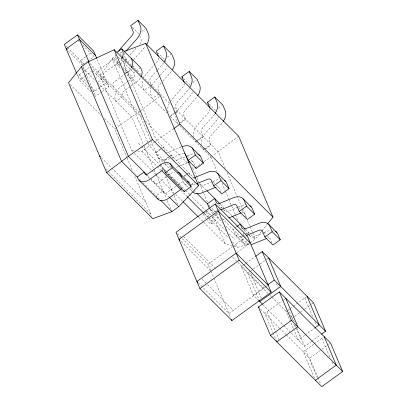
<?xml version="1.0" encoding="UTF-8"?>
<svg xmlns="http://www.w3.org/2000/svg" width="407" height="407" viewBox="0 0 407 407"><rect width="100%" height="100%" fill="white"/><g stroke="black" fill="none" stroke-linecap="round" stroke-linejoin="round"><path stroke-width="0.31" stroke-dasharray="2.04 1.53" d="M132.702 151.44L131.802 150.544L100.076 75.799L112.164 58.445L116.066 55.627M261.579 231.247L255.281 239.036L249.918 242.908M261.971 230.759L267.089 224.435M139.626 44.16L140.074 43.62A4.843 3.063 -45 0 0 141.249 39.688L139.916 36.452M129.93 54.991L136.253 47.929M157.346 70.192L151.435 76.796A4.884 3.088 -45 0 0 150.02 81.481L151.623 85.251L150.158 86.304M157.768 69.724L161.986 65.008A14.047 8.888 -45 0 0 163.731 62.764M159.737 75.829L153.907 82.407A14.087 8.913 -45 0 0 151.674 85.943M160.16 75.361L165.669 69.17A4.843 3.063 -45 0 0 166.916 66.326M161.182 82.957L159.493 84.844A4.884 3.088 -45 0 0 158.084 89.53L159.681 93.295M162.871 81.069L170.05 73.056A14.047 8.888 -45 0 0 171.795 70.813M137.48 151.028L141.895 151.404L153.612 142.577M238.644 136.213L212.861 155.611M140.206 111.004L114.703 128.897L126.867 157.555M140.715 110.628L160.444 95.859M85.501 56.838L80.438 60.495L82.336 64.972L67.109 49.776M86.009 56.476L91.575 52.452M82.825 64.621L87.383 61.33M87.897 60.958L94.037 56.522L82.845 45.345M89.321 67.292L77.62 75.743L89.708 87.81M141.667 31.568L145.075 29.101M91.163 91.84L79.518 80.22L84.58 76.562M85.088 76.195L91.672 71.444M114.85 53.76L115.98 56.502A1.506 0.951 -45 0 1 115.135 58.14L101.424 68.05A11.518 7.29 -45 0 0 95.971 77.569M118.544 62.464A10.15 6.426 -45 0 1 116.265 64.128L104.828 72.39A2.874 1.821 -45 0 0 103.286 75.788L104.029 77.539L97.66 82.143M119.689 64.281L118.717 64.983L116.794 60.302A14.087 8.913 -45 0 1 116.529 58.237M120.177 63.924L124.079 61.111M124.567 60.755L126.028 59.702L124.43 55.932A4.884 3.088 -45 0 1 124.562 53.276M99.812 87.449L93.742 91.834L92.394 90.496M100.32 87.083L106.904 82.326L91.677 67.13M133.114 68.452L126.775 73.031L124.852 68.345A14.087 8.913 -45 0 1 125.549 61.605M94.745 95.416L95.64 96.311L101.714 91.926M102.223 91.56L108.806 86.803L96.988 58.969M128.704 80.815L134.04 77.009A1.506 0.951 -45 0 0 134.885 75.376L133.755 72.634L140.13 68.03M128.21 81.171L120.33 86.925A11.518 7.29 -45 0 0 115.008 98.657L116.071 101.368L122.934 96.413L122.192 94.663A2.874 1.821 -45 0 1 123.738 91.26L130.199 86.594M167.257 57.117L171.159 54.299M130.698 86.233L135.17 83.003A10.15 6.426 -45 0 0 140.934 76.913M149.669 86.655L144.307 90.532L142.384 85.846A14.087 8.913 -45 0 1 142.928 79.513M158.71 94.002L152.371 98.58L150.448 93.895A14.087 8.913 -45 0 1 151.139 87.154M192.852 82.662L196.266 80.199M175.264 112.205L169.902 116.081L178.363 124.527M175.753 111.854L177.213 110.796L175.615 107.031A4.884 3.088 -45 0 1 177.025 102.345L187.581 90.558A14.047 8.888 -45 0 0 189.326 88.314M170.304 116.483L174.695 113.314M175.178 112.963L177.62 111.203M178.938 123.423L185.277 118.844L183.679 115.079A4.884 3.088 -45 0 1 185.088 110.394L195.64 98.601A14.047 8.888 -45 0 0 197.12 96.744M180.805 122.766L185.678 119.246M154.095 142.221L173.738 128.607M155.769 152.284L160.16 149.115M160.648 148.764L163.085 146.998M160.562 149.517L156.176 152.686L158.196 157.295A14.087 8.913 -45 0 0 167.496 159.569L171.388 158.028M162.515 148.107L163.487 147.405L165.089 151.17M218.442 108.211L221.856 105.749M163.833 160.327L169.195 156.456M169.683 156.105L171.143 155.047M170.085 156.507L164.235 160.734L165.186 162.968M170.574 156.156L171.55 155.449L173.148 159.218M196.957 140.573L195.492 141.631L195.019 140.512M197.446 140.222L202.808 136.345L201.211 132.58A4.884 3.088 -45 0 1 202.62 127.895L213.176 116.107A14.047 8.888 -45 0 0 214.916 113.863M196.383 141.677L203.21 136.747M204.044 149.323L210.867 144.393L209.269 140.629A4.884 3.088 -45 0 1 210.678 135.943L221.235 124.15A14.047 8.888 -45 0 0 222.98 121.912M166.315 176.862L157.367 183.323A2.874 1.821 -45 0 1 154.339 183.226L153.597 181.476M205.423 149.023L211.274 144.795M183.801 176.073L185.755 174.664M186.238 174.308L188.68 172.548M184.203 176.475L186.157 175.066M186.645 174.715L189.082 172.95L190.451 176.18M175.768 186.299L166.819 192.76A2.874 1.821 -45 0 1 163.792 192.664L163.049 190.914L156.186 195.869L156.797 197.309M191.376 184.468L194.79 182.005M191.29 185.226L194.215 183.109M203.754 213.39L206.68 211.274A6.507 1.252 54.2 0 1 211.726 216.31M215.908 211.477L217.862 210.068M218.345 209.717L220.299 208.308M220.787 207.957L222.736 206.547L223.875 209.239M211.177 224.028L214.102 221.917M236.365 226.867L232.952 229.329L234.976 233.944A14.087 8.913 -45 0 0 243.086 236.533M241.992 236.676L241.015 237.378L243.035 241.987A14.087 8.913 -45 0 0 249.979 244.775M242.475 236.319L244.917 234.559M245.401 234.208L248.326 232.097L249.929 235.862A4.884 3.088 -45 0 0 253.719 236.788L263.522 232.789M210.816 270.782L208.063 264.296L232.524 246.627M233.038 246.255L244.251 238.156M244.76 237.79L246.286 236.686M249.43 243.264L247.97 244.317L237.922 247.263L234.264 246.24M236.772 252.742L249.323 243.681M258.938 300.722L253.383 295.182L241.295 266.707L243.34 265.232M243.849 264.86L245.38 263.756M245.889 263.39L255.082 256.751M251.048 270.691L253.083 269.22M253.592 268.854L259.697 264.443M260.205 264.077L266.31 259.666M266.778 259.33L268.172 258.323M253.383 295.182L265.634 286.33M265.288 287.256L228.948 313.502L202.691 287.291M265.771 286.904L267.226 285.856M283.414 299.959L264.809 313.395L272.949 332.57M283.877 299.623L284.808 298.952M287.551 310.48L286.157 311.487L293.554 328.922M289.499 309.071L288.482 309.808L293.167 320.848M290.008 308.704L293.06 306.502M293.569 306.135L306.156 297.044M294.292 321.952L292.562 317.882L294.093 316.778M294.607 316.407L304.304 309.401M304.818 309.035L310.943 304.609M311.452 304.243L312.983 303.134M304.639 335.343L298.239 339.962L293.803 329.502M305.148 334.971L314.306 328.357M283.933 325.676L304.65 346.357L311.289 341.565M311.798 341.193L320.477 334.925M313.726 344.22L303.261 351.78L314.606 378.51M314.235 343.854L323.26 337.332M317.806 377.35L309.666 358.175L321.408 349.694M321.922 349.328L328.047 344.902M328.556 344.536L330.087 343.427M196.856 177.121L193.386 168.946L194.933 167.893M195.446 167.542L202.147 162.983M204.207 161.579L210.912 157.021L179.716 125.875M180.988 147.156L168.88 152.096A4.884 3.088 -45 0 1 166.209 152.269M171.963 157.794L182.341 153.592A4.843 3.063 -45 0 1 183.532 153.393M185.012 156.848L176.943 160.144A4.884 3.088 -45 0 1 174.944 160.48M187.322 155.906L190.201 154.731A14.047 8.888 -45 0 1 193.742 153.8M178.297 166.544L175.559 167.618M178.871 166.31L187.51 162.785M195.253 184.285L193.091 185.119A14.087 8.913 -45 0 1 191.9 185.434M212.337 181.69L202.533 185.694A4.884 3.088 -45 0 1 199.308 185.536M212.912 181.456L215.796 180.281A14.047 8.888 -45 0 1 219.332 179.35M237.927 207.239L228.129 211.243A4.884 3.088 -45 0 1 224.333 210.312M238.507 207.005L241.387 205.83A14.047 8.888 -45 0 1 246.042 204.833M264.097 232.555L266.982 231.38A14.047 8.888 -45 0 1 270.518 230.448M121.856 52.274L119.48 53.164L122.1 55.779M218.686 210.668L219.694 210.302M244.276 236.218L245.289 235.851M131.802 150.544L134.325 150.758M198.647 217.272L225.112 243.691L231.822 245.563M132.468 27.422L138.741 33.679M157.616 52.523L164.331 59.229M183.654 78.515L189.927 84.778M209.249 104.065L215.517 110.328M122.538 56.212L131.4 65.064M131.848 65.512L140.832 74.481M142.628 76.272L170.441 104.039M174.028 107.621L218.223 151.735L225.386 168.615M118.371 57.27L133.755 72.634M114.25 58.725L119.526 63.991M122.604 67.063L133.155 77.6M120.06 66.326L112.164 58.445L149.221 145.747L165.181 161.676M122.746 69.007L166.717 112.902M116.265 64.128L121.423 69.276M124.43 72.278L135.17 83.003M77.92 40.43L79.263 41.768M187.123 155.912L189.362 158.145M191.158 159.936L193.396 162.169M213.166 181.909L214.957 183.694M216.3 185.037L218.986 187.719M238.761 207.453L240.552 209.244M241.895 210.587L244.582 213.268M263.904 232.555L266.142 234.793M267.485 236.131L270.172 238.817M90.023 63.558L138.69 112.139L162.708 168.722M100.076 75.799L141.794 117.445M145.385 121.027L188.899 164.469M191.59 167.155L193.386 168.946M92.684 70.711L108.806 86.803M66.107 46.189L67.002 47.085M67.45 47.533L83.801 63.919M194.948 178.81L156.537 140.461L121.464 57.835M199.878 183.73L206.603 190.445M220.497 204.314L223.636 207.443M225.432 209.239L231.725 215.522M245.64 229.416L249.196 232.962M250.936 234.697L255.281 239.036L252.564 232.636M82.728 68.081L95.854 81.186M97.609 82.936L131.827 117.094L143.961 145.681M218.406 204.604L224.674 210.862M243.997 230.153L248.026 234.178M248.474 234.62L250.269 236.411M79.08 74.685L87.591 83.181M91.173 86.757L95.202 90.776M166.977 163.472L171.026 167.511M191.219 187.668L193.462 189.906M193.91 190.354L196.601 193.04M209.152 205.571L210.048 206.466M211.838 208.252L215.42 211.828M216.768 213.176L219.47 215.868M222.166 218.559L247.97 244.317L246.484 240.827M158.745 158.038L164.118 163.405M164.565 163.853L166.804 166.087M184.335 183.588L188.365 187.612M189.713 188.955L192.399 191.636A14.087 8.913 -45 0 1 191.85 190.893L190.776 188.517M213.96 213.161L209.931 209.137A14.087 8.913 -45 0 0 216.326 211.182M214.855 214.057L217.989 217.185M235.521 234.686L243.584 242.735M214.336 214.586L222.344 222.583M225.905 226.139L245.93 246.128M138.487 143.376L141.183 146.067M141.631 146.515L159.58 164.428M160.027 164.881L164.067 168.91M164.514 169.358L166.31 171.149M166.758 171.596L185.154 189.962M185.607 190.41L189.194 193.997M189.642 194.444L205.347 210.119M205.8 210.567L210.287 215.049M212.078 216.839L225.992 230.728M229.131 233.862L234.518 239.24M165.379 171.21L182.967 188.767A1.506 0.951 -45 0 0 182.58 188.599M159.351 165.629L162.785 169.063M167.943 174.206L168.803 175.066A10.15 6.426 -45 0 1 174.679 172.054M170.95 177.213L171.81 178.068M173.957 180.215L174.817 181.069M141.895 151.404L156.705 166.183M157.153 166.631L160.74 170.218M180.937 190.374L186.767 196.194M203.821 213.217L207.86 217.252M208.308 217.699L228.5 237.856M232.539 241.885L237.922 247.263M70.304 84.575L101.246 115.466M104.385 118.6L114.703 128.897M134.493 153.23L151.541 170.248M151.989 170.696L155.128 173.83M155.581 174.277L173.972 192.638M175.768 194.429L182.494 201.15M232.682 257.209L263.833 288.304M241.295 266.707L268.274 293.635M270.06 295.421L271.403 296.759M271.851 297.207L287.011 312.342M290.43 315.751L292.562 317.882M147.151 175.041L150.158 178.047M150.585 178.475L169.175 197.029M145.584 174.618L149.45 178.475M151.17 180.194L164.062 193.06M139.479 179.192L140.359 180.067M142.994 182.702L159.249 198.926M262.922 304.701L283.486 325.234M260.536 309.132L279.116 327.676M279.563 328.123L285.821 334.371M286.269 334.819L309.666 358.175M183.811 236.635L215.405 268.172M101.338 157.687L111.203 167.536M111.655 167.984L145.737 202.004M177.355 233.643L181.807 238.085M182.25 238.527L208.063 264.296M181.227 241.56L210.154 270.436M105.601 168.946L108.293 171.632M108.74 172.08L150.895 214.163M202.157 279.253L207.051 284.142M207.499 284.585L233.308 310.353M198.24 282.845L202.248 286.843M304.762 298.051L312.902 317.226M314.876 321.876L316.356 325.361M321.866 338.344L330.006 357.519M331.975 362.164L333.455 365.654M271.993 242.816L270.36 239.072A4.843 3.063 -45 0 0 267.592 238.176M297.003 328.342L304.65 346.357M318.055 377.935L320.767 384.325M294.892 324.913L295.879 327.238M296.128 327.823L300.57 338.283M305.586 350.101L317.175 377.411M276.424 283.491L278.149 287.556M293.773 324.364L295.253 327.849M246.871 218.381L244.77 213.522A4.843 3.063 -45 0 0 241.997 212.627M227.116 172.69L242.185 208.191M242.435 208.771L245.894 216.921M247.375 220.411L249.847 226.231M250.091 226.816L252.315 232.051M210.912 157.021L217.089 171.566M222.029 183.206L225.239 190.776M225.488 191.356L228.698 198.921M228.943 199.506L235.119 214.057M235.368 214.637L237.841 220.457M243.274 233.262L244.261 235.587M202.844 148L203.556 149.674M221.042 192.277L219.175 187.973A4.843 3.063 -45 0 0 216.407 187.078M164.804 60.338L165.507 62.001M261.375 298.153L250.03 271.423L247.705 273.102L259.05 299.832M267.134 311.716L275.274 330.891M275.519 331.471L278.973 339.611M273.194 333.155L276.155 340.125M216.132 213.507L217.445 216.443A14.087 8.913 -45 0 0 221.184 219.073M177.961 124.125L176.038 119.444A14.087 8.913 -45 0 1 175.834 116.265M194.978 165.618L193.579 162.424A4.843 3.063 -45 0 0 190.405 161.635M197.105 177.706L199.333 182.962M199.583 183.542L203.546 192.887M203.795 193.473L207.514 202.228M208.506 204.568L209.249 206.318M210.241 208.654L212.968 215.079M213.212 215.659L225.112 243.691M181.766 178.235L183.791 182.845A14.087 8.913 -45 0 0 187.53 185.475M133.404 66.132L134.091 67.745M165.42 163.528L166.26 165.344A14.087 8.913 -45 0 0 169.999 167.974M211.045 271.327L213.741 277.681M213.99 278.256L230.784 317.826M165.68 175.722L173.85 194.973M174.099 195.558L177.813 204.309M144.21 146.261L154.111 169.597M154.36 170.177L156.344 174.847M156.588 175.427L166.244 198.178M167.236 200.514L171.693 211.014M113.482 86.976L112.739 85.226A2.874 1.821 -45 0 1 114.281 81.822L125.717 73.565A10.15 6.426 -45 0 0 130.795 68.666M127.116 158.14L132.575 171.006M134.814 176.272L151.862 216.432M83.079 66.728L95.64 96.311M76.872 73.988L79.518 80.22M168.244 112.169L167.979 111.396A14.087 8.913 -45 0 1 169.851 102.238M209.117 218.89A6.507 1.252 54.2 0 1 211.279 223.982A6.507 1.252 54.2 0 1 207.138 220.36M206.135 218.991A6.507 1.252 54.2 0 1 203.612 213.472A6.507 1.252 54.2 0 1 207.794 217.058M212.042 216.773A6.507 1.252 54.2 0 1 214.204 221.871A6.507 1.252 54.2 0 1 210.063 218.244M209.061 216.88A6.507 1.252 54.2 0 1 206.461 211.528M210.058 108.995A4.843 3.063 -45 0 1 208.796 112.22L197.029 125.458A14.087 8.913 -45 0 0 193.569 136.945M201.633 144.994A14.087 8.913 -45 0 1 205.092 133.501L216.855 120.263A4.843 3.063 -45 0 0 218.121 117.038M184.468 83.445A4.843 3.063 -45 0 1 183.201 86.671L171.439 99.908A14.087 8.913 -45 0 0 170.599 101.058M176.44 113.512A14.087 8.913 -45 0 1 179.497 107.957L191.265 94.719A4.843 3.063 -45 0 0 192.526 91.489M158.872 57.896A4.843 3.063 -45 0 1 157.611 61.121L145.843 74.359A14.087 8.913 -45 0 0 143.615 77.895M133.582 59.676A4.884 3.088 -45 0 1 133.903 59.295L144.454 47.507A14.047 8.888 -45 0 0 145.37 46.408M126.084 60.394A14.087 8.913 -45 0 1 128.312 56.858M174.272 160.317A4.884 3.088 -45 0 1 173.977 160.17M195.915 153.79A14.047 8.888 -45 0 1 196.917 153.968M221.51 179.339A14.047 8.888 -45 0 1 222.507 179.518M193.64 177.905A4.884 3.088 -45 0 1 191.804 177.818M224.389 219.231A14.087 8.913 -45 0 1 223.265 219.302M272.695 230.438A14.047 8.888 -45 0 1 273.697 230.616M122.029 58.038A10.15 6.426 -45 0 1 120.518 60.378M178.256 184.503A10.15 6.426 -45 0 1 184.132 181.491"/><path stroke-width="0.61" d="M81.415 66.768L68.513 82.784L106.634 172.593L152.823 218.707L171.942 211.594L178.8 206.639L198.565 185.668L160.444 95.859L114.25 49.751L88.273 61.813L81.415 66.768L121.525 161.269L137.281 176.994L138.477 179.614A11.518 7.29 -45 0 0 148.926 179.955L162.642 170.055A1.506 0.951 -45 0 1 164.153 169.994L165.339 172.695L184.244 191.57L191.102 186.61L190.003 184.02A10.15 6.426 -45 0 0 187.327 181.614M267.485 223.947L272.995 217.129L238.644 136.213L145.645 43.376L124.237 51.384M125.839 51.246L136.396 39.459A14.047 8.888 -45 0 0 140.405 26.038L137.993 20.35L130.678 25.631L133.191 31.639A4.843 3.063 -45 0 1 132.016 35.572L120.253 48.809A14.087 8.913 -45 0 0 118.666 51.145M157.382 198.489A11.518 7.29 -45 0 0 167.832 198.825L181.547 188.929A1.506 0.951 -45 0 1 181.72 188.817M106.634 172.593L128.388 156.313L152.376 139.555L114.25 49.751M96.744 58.384L93.6 50.987L77.478 34.895L64.316 44.404L76.628 73.408M116.814 52.345L121.713 48.804L140.619 67.679L141.717 70.269A10.15 6.426 -45 0 1 140.934 76.913M172.527 69.638A14.047 8.888 -45 0 0 174.059 59.631L171.647 53.948L163.583 45.899L156.273 51.18L158.389 56.171M184.218 82.27L181.863 76.73L189.179 71.449L197.237 79.492L199.654 85.18A14.047 8.888 -45 0 1 197.644 95.971M209.971 108.287L207.458 102.279L214.774 96.998L222.833 105.042L225.244 110.729A14.047 8.888 -45 0 1 223.234 121.52M137.281 176.994L144.144 172.039L144.887 173.789A2.874 1.821 -45 0 0 147.914 173.891L159.351 165.629A10.15 6.426 -45 0 1 171.098 165.145L172.197 167.74L191.102 186.61M165.339 172.695L172.197 167.74M197.843 154.268A14.047 8.888 -45 0 1 201.053 157.423L203.464 163.105L196.154 168.391L188.09 160.343L195.406 155.062L192.994 149.374A14.047 8.888 -45 0 0 182.143 146.683M224.277 180.23A14.047 8.888 -45 0 1 226.648 182.972L229.06 188.655L221.744 193.941L213.685 185.892L221.001 180.611L218.584 174.924A14.047 8.888 -45 0 0 207.733 172.232L194.475 177.645M209.381 208.394L207.361 203.785L214.672 198.499L216.275 202.269A4.884 3.088 -45 0 0 220.065 203.195L233.328 197.782A14.047 8.888 -45 0 1 244.18 200.473L246.591 206.156L254.655 214.204L247.339 219.485L239.28 211.442L236.706 205.474A4.843 3.063 -45 0 0 233.532 204.685L220.848 209.834M215.267 203.963L176.017 232.311L199.888 288.543L231.934 320.528L271.179 292.185L247.308 235.948L215.267 203.963L239.138 260.2L271.179 292.185M239.28 211.442L246.591 206.156M236.854 226.516L240.267 224.048L241.865 227.813A4.884 3.088 -45 0 0 245.66 228.744L258.923 223.331A14.047 8.888 -45 0 1 269.77 226.022L272.186 231.705L280.245 239.754L272.934 245.034L264.871 236.991L262.301 231.023A4.843 3.063 -45 0 0 259.122 230.235L246.439 235.378M264.871 236.991L272.186 231.705M199.888 288.543L239.138 260.2M255.591 256.385L262.23 251.587L313.497 302.767L325.58 331.242L321.499 334.188M267.679 284.854L274.313 280.062L262.23 251.587M258.399 307L279.329 291.88L330.596 343.06L342.684 371.535L321.754 386.65L270.487 335.47L258.399 307L259.254 307.85M270.487 335.47L291.417 320.355L279.329 291.88M314.815 327.991L319.174 324.842L307.087 296.367M315.344 380.255L336.274 365.135L324.191 336.66M173.738 128.607L179.996 124.293L145.645 43.376M188.085 162.551L189.815 161.849M196.983 183.577L207.936 179.136A4.843 3.063 -45 0 1 211.116 179.925L213.685 185.892M215.405 187.398L201.15 193.167A14.087 8.913 -45 0 1 193.05 192.277M228.907 217.877L241 212.942M266.59 238.492L252.34 244.261A14.087 8.913 -45 0 1 251.144 244.582M137.993 20.35L146.052 28.398L148.469 34.081A14.047 8.888 -45 0 1 146.937 44.088M181.863 76.73L182.758 77.625M207.458 102.279L208.353 103.175M179.996 124.293L272.995 217.129M192.018 147.802L200.081 155.85M217.613 173.351L225.676 181.4M243.208 198.901L251.267 206.949M268.798 224.45L276.862 232.499M195.406 155.062L203.464 163.105M221.001 180.611L229.06 188.655M95.503 55.464L79.38 39.372L66.214 48.881L67.109 49.776M207.051 190.893L220.05 203.866M232.626 216.422L245.192 228.968M152.376 139.555L198.565 185.668M250.29 242.979L218.249 210.994L179.004 239.336L179.894 240.227M170.04 163.65L188.945 182.524M197.049 193.488L207.361 203.785M274.313 280.062L325.58 331.242M161.793 170.726L180.698 189.601M187.215 196.647L203.373 212.769M268.193 285.154L236.152 253.169L196.907 281.512L197.797 282.402M182.941 201.597L198.194 216.824M146.718 174.613L128.388 156.313L88.273 61.813M169.612 197.466L178.8 206.639M291.417 320.355L342.684 371.535M160.562 200.239L171.942 211.594M139.092 180.347L157.997 199.216M258.938 300.722L262.474 304.253M99.547 155.896L100.443 156.792M280.245 239.754L277.833 234.066A14.047 8.888 -45 0 0 275.463 231.329M214.774 96.998L217.185 102.681A14.047 8.888 -45 0 1 215.176 113.477M254.655 214.204L252.238 208.521A14.047 8.888 -45 0 0 249.867 205.779M268.635 257.987L280.723 286.462L259.793 301.577L259.3 300.417M285.739 298.28L297.827 326.75L276.892 341.87L276.399 340.705M189.179 71.449L191.59 77.132A14.047 8.888 -45 0 1 190.064 87.139M163.583 45.899L166 51.582A14.047 8.888 -45 0 1 164.469 61.589M195.681 167.282L196.154 168.391M188.09 160.343L185.521 154.375A4.843 3.063 -45 0 0 184.559 153.576M131.151 58.206L132.265 60.831A10.15 6.426 -45 0 1 131.481 67.476M181.664 177.208L180.55 174.583A10.15 6.426 -45 0 0 177.869 172.176M183.832 190.603L184.244 191.57M121.713 48.804L122.812 51.399A10.15 6.426 -45 0 1 122.029 58.038M231.471 319.449L231.934 320.528M77.478 34.895L89.047 62.144"/></g></svg>
